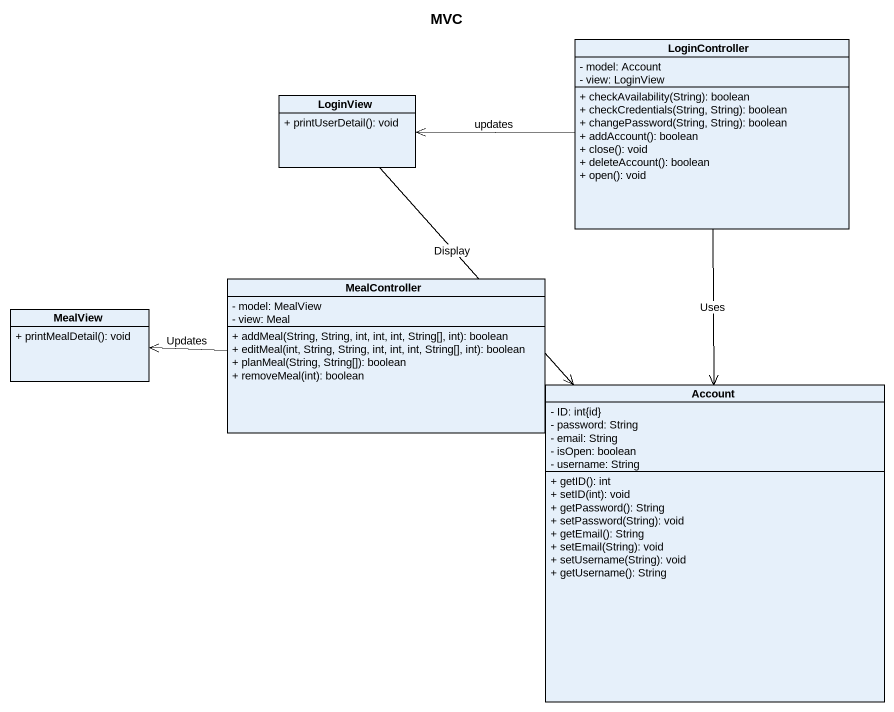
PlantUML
@startuml
title MVC
hide circle
hide empty members
skinparam classAttributeIconSize 0
class LoginController {
  - model: Account
  - view: LoginView
  + checkAvailability(String): boolean
  + checkCredentials(String, String): boolean
  + changePassword(String, String): boolean
  + addAccount(): boolean
  + close(): void
  + deleteAccount(): boolean
  + open(): void
}
class LoginView {
  + printUserDetail(): void
}
class MealView {
  + printMealDetail(): void
}
class MealController {
  - model: MealView
  - view: Meal
  + addMeal(String, String, int, int, int, String[], int): boolean
  + editMeal(int, String, String, int, int, int, String[], int): boolean
  + planMeal(String, String[]): boolean
  + removeMeal(int): boolean
}
class Account {
  - ID: int{id}
  - password: String
  - email: String
  - isOpen: boolean
  - username: String
  + getID(): int
  + setID(int): void
  + getPassword(): String
  + setPassword(String): void
  + getEmail(): String
  + setEmail(String): void
  + setUsername(String): void
  + getUsername(): String
}
LoginController -left-> LoginView : updates
LoginController --> Account : Uses
LoginView --> Account : Display
MealController -left-> MealView : Updates
@enduml
